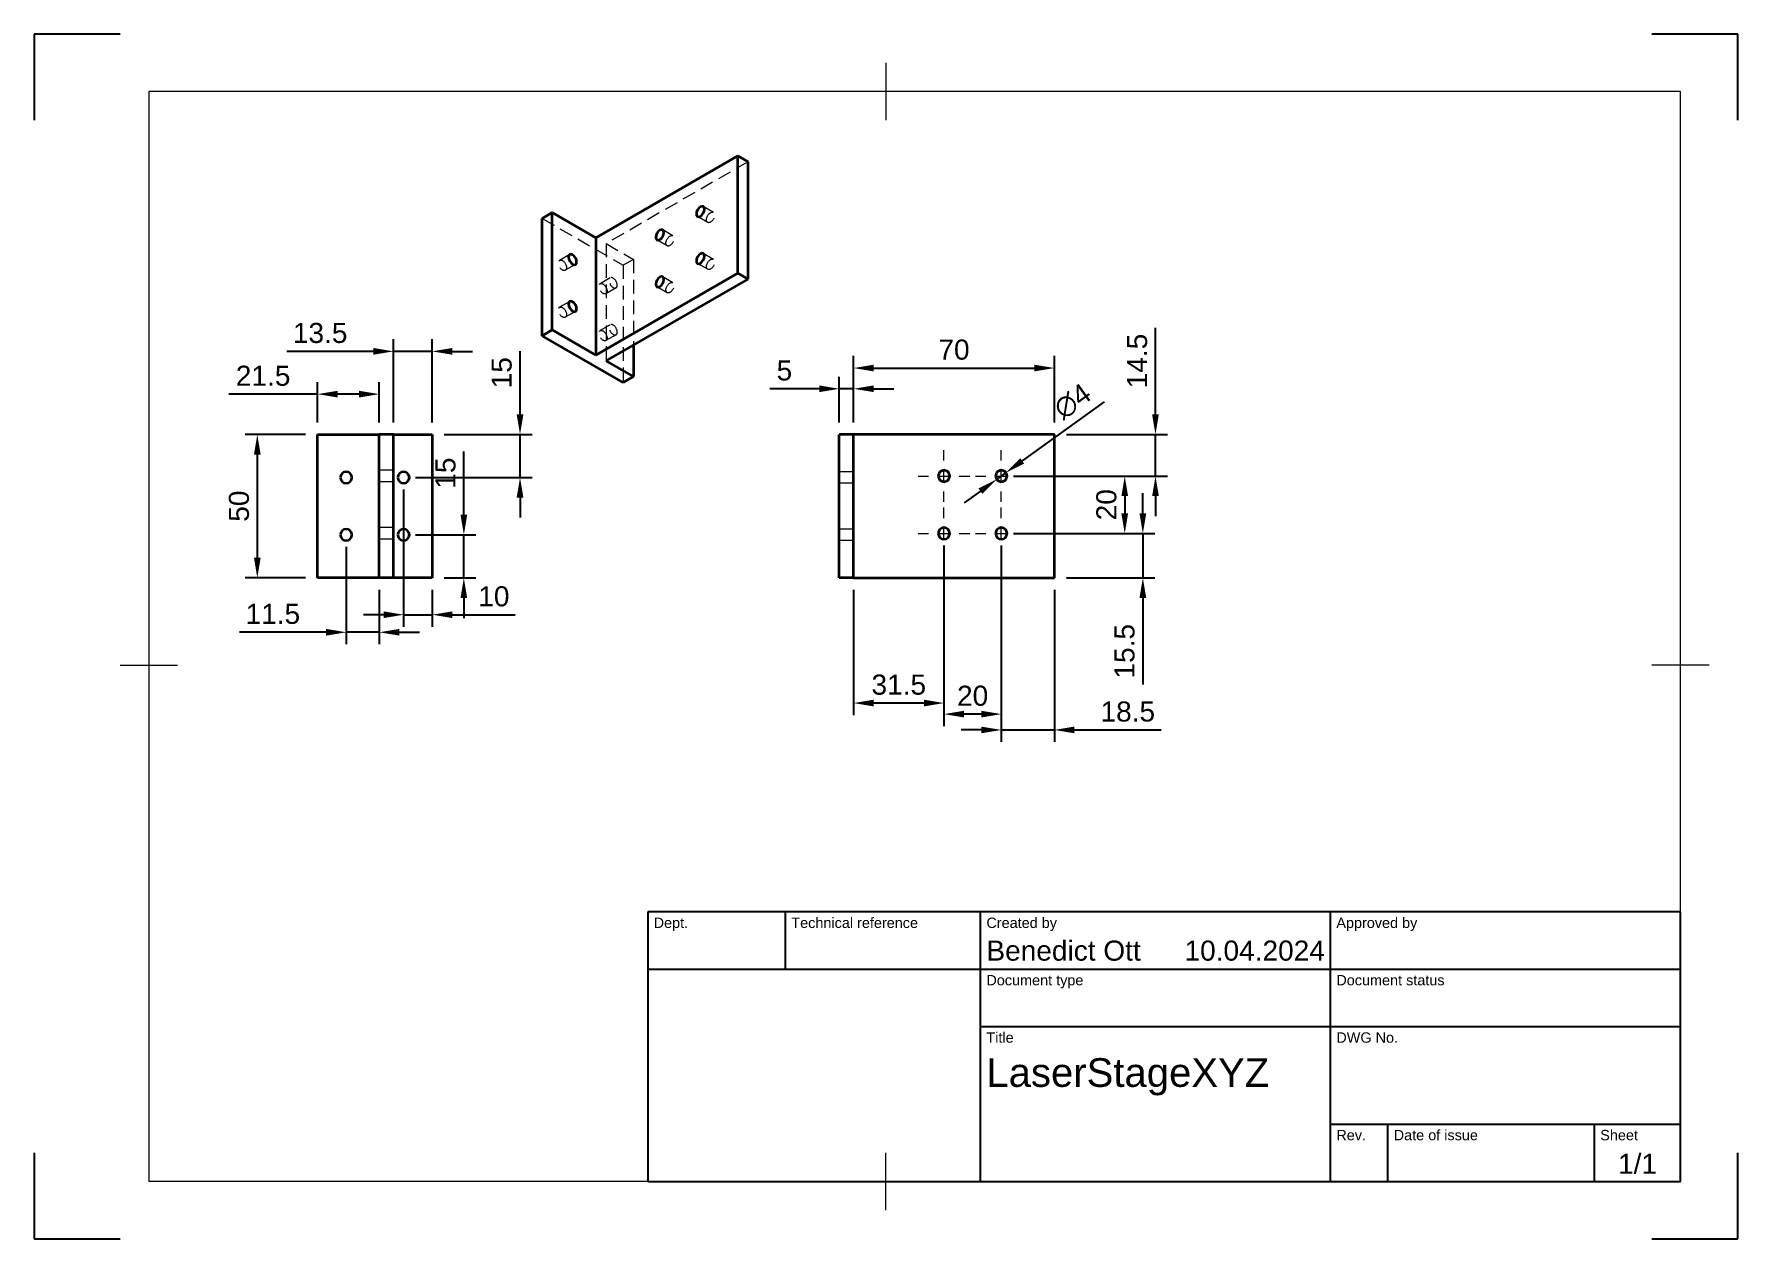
# Model space of a CAD drawing. Header units: millimetres. Extents: x 0 to 297, y 0 to 210.
import ezdxf
from ezdxf.enums import TextEntityAlignment as Align

# ---------------------------------------------------------------- set-up
doc = ezdxf.new("R2010")
doc.units = ezdxf.units.MM
doc.header["$LTSCALE"] = 0.75
doc.linetypes.add('CENTER2', pattern=[28.575, 19.05, -3.175, 3.175, -3.175])
doc.linetypes.add('HIDDEN2', pattern=[4.7625, 3.175, -1.5875])
for name, color, linetype, lineweight in [('BORDER', 7, 'Continuous', 18), ('FD_Dimensions', 7, 'Continuous', 18), ('Hidden', 7, 'HIDDEN2', 18), ('Smart Centers', 7, 'CENTER2', 18), ('TITLEBLOCK', 7, 'Continuous', 25), ('Visible', 7, 'Continuous', 35)]:
    doc.layers.add(name, color=color, linetype=linetype, lineweight=lineweight)
doc.styles.add('FusionTitle', font='arial.ttf')
doc.styles.get("Standard").update_dxf_attribs({"font": 'arial.ttf'})
doc.dimstyles.new('Dim-ISO-25', dxfattribs={"dimtxt": 3.5, "dimasz": 3.5, "dimexe": 2.1, "dimexo": 2.1, "dimgap": 1.4, "dimtad": 1, "dimzin": 12, "dimdsep": 46, "dimtxsty": 'Standard', "dimcen": 0, "dimazin": 3, "dimtp": 0.1, "dimtm": 0.1, "dimtfac": 0.714286, "dimtmove": 0, "dimatfit": 3, "dimfxl": 1, "dimtzin": 12, "dimarcsym": 0})

# ---------------------------------------------------------------- blocks, each defined once
blk = doc.blocks.new('ISO_A4(L)_SHEET')
at = {"layer": 'BORDER'}
for p, q in [((148.5, 205), (148.5, 195)), ((287, 200), (20, 200)), ((20, 200), (20, 10)), ((287, 10), (287, 200)), ((15, 100), (25, 100)), ((292, 100), (282, 100)), ((148.5, 5), (148.5, 15)), ((287, 10), (20, 10))]:
    blk.add_line(p, q, dxfattribs=at)
at = {"layer": 'Defpoints'}
for p, q in [((0, 210), (0, 195)), ((15, 210), (0, 210)), ((297, 210), (282, 210)), ((297, 195), (297, 210)), ((0, 15), (0, 0)), ((297, 0), (297, 15)), ((0, 0), (15, 0)), ((282, 0), (297, 0))]:
    blk.add_line(p, q, dxfattribs=at)
blk = doc.blocks.new('ISO_TITLEBLOCK')
at = {"layer": 'TITLEBLOCK'}
for p, q in [((0, 47), (-180, 47)), ((-180, 47), (-180, 0)), ((-156, 37), (-156, 47)), ((-122, 0), (-122, 47)), ((-61, 0), (-61, 47)), ((0, 0), (0, 47)), ((-180, 37), (0, 37)), ((-122, 27), (0, 27)), ((-61, 10), (0, 10)), ((-51, 0), (-51, 10)), ((-15, 0), (-15, 10)), ((-180, 0), (0, 0))]:
    blk.add_line(p, q, dxfattribs=at)
at = {"layer": 'TITLEBLOCK', "style": 'FusionTitle'}
for s, p in [('Dept.', (-179, 46)), ('Technical reference', (-155, 46)), ('Created by', (-121, 46)), ('Approved by', (-60, 46)), ('Document type', (-121, 36)), ('Document status', (-60, 36)), ('Title', (-121, 26)), ('DWG No.', (-60, 26)), ('Rev.', (-60, 9)), ('Date of issue', (-50, 9)), ('Sheet', (-14, 9))]:
    blk.add_text(s, height=1.8, dxfattribs=at).set_placement(p, align=Align.TOP_LEFT)
for tag, height, p in [('DEPT', 3.5, (-179, 42)), ('TECHNICAL_REFERENCE', 3.5, (-155, 42)), ('CREATED_BY', 3.5, (-121, 42)), ('APPROVED_BY', 3.5, (-60, 42)), ('DOCUMENT_TYPE', 3.5, (-121, 32)), ('DOCUMENT_STATUS', 3.5, (-60, 32)), ('TITLE_1', 5, (-121, 21.5)), ('TITLE_2', 5, (-121, 14)), ('TITLE_3', 5, (-121, 6.5)), ('DATE_OF_ISSUE', 3.5, (-50, 5))]:
    blk.add_attdef(tag, text='', height=height, dxfattribs=at).set_placement(p, align=Align.TOP_LEFT)
for tag, p in [('CREATED_DATE', (-62, 42)), ('APPROVED_DATE', (-0.99, 42))]:
    blk.add_attdef(tag, text='', height=3.5, dxfattribs=at).set_placement(p, align=Align.TOP_RIGHT)
for tag, height, p in [('DRAWING_NUMBER', 5, (-30.5, 19.75)), ('REV', 3.5, (-56, 4.85)), ('SHEET', 3.5, (-7.5, 4.85))]:
    blk.add_attdef(tag, text='', height=height, dxfattribs=at).set_placement(p, align=Align.TOP_CENTER)
blk = doc.blocks.new('*D26')
at = {"layer": 'Defpoints', "color": 0, "transparency": 16777216}
for p in [(177.853242, 151.792019), (142.853242, 140.219355), (177.853242, 140.219355)]:
    blk.add_point(p, dxfattribs=at)
at = {"layer": 'FD_Dimensions', "color": 0, "lineweight": -2, "transparency": 16777216}
for p, q in [((142.853242, 142.319355), (142.853242, 153.892019)), ((146.353242, 151.792019), (174.353242, 151.792019)), ((177.853242, 142.319355), (177.853242, 153.892019))]:
    blk.add_line(p, q, dxfattribs=at)
at = {"layer": 'FD_Dimensions', "color": 0, "transparency": 16777216}
for points in [[(146.353242, 152.375352), (146.353242, 151.208685), (142.853242, 151.792019)], [(174.353242, 152.375352), (174.353242, 151.208685), (177.853242, 151.792019)]]:
    blk.add_solid(points, dxfattribs=at)
at = {"layer": 'FD_Dimensions', "color": 0, "transparency": 16777216, "insert": (160.353242, 154.979024), "char_height": 3.5, "attachment_point": 5}
blk.add_mtext('70', dxfattribs=at)
blk = doc.blocks.new('*D27')
at = {"layer": 'Defpoints', "color": 0, "transparency": 16777216}
for p in [(140.353242, 148.177461), (140.353242, 140.219355), (142.853242, 140.219355)]:
    blk.add_point(p, dxfattribs=at)
at = {"layer": 'FD_Dimensions', "color": 0, "lineweight": -2, "transparency": 16777216}
for p, q in [((140.353242, 142.319355), (140.353242, 150.277461)), ((142.853242, 142.319355), (142.853242, 150.277461)), ((136.853242, 148.177461), (128.232642, 148.177461)), ((142.853242, 148.177461), (140.353242, 148.177461)), ((146.353242, 148.177461), (149.853242, 148.177461))]:
    blk.add_line(p, q, dxfattribs=at)
at = {"layer": 'FD_Dimensions', "color": 0, "transparency": 16777216}
for points in [[(136.853242, 148.760794), (136.853242, 147.594127), (140.353242, 148.177461)], [(146.353242, 148.760794), (146.353242, 147.594127), (142.853242, 148.177461)]]:
    blk.add_solid(points, dxfattribs=at)
at = {"layer": 'FD_Dimensions', "color": 0, "transparency": 16777216, "insert": (130.792942, 151.357304), "char_height": 3.5, "attachment_point": 5}
blk.add_mtext('5', dxfattribs=at)
blk = doc.blocks.new('*D28')
at = {"layer": 'Defpoints', "color": 0, "transparency": 16777216}
for p in [(177.853242, 140.219355), (168.603242, 132.969355), (195.473173, 132.969355)]:
    blk.add_point(p, dxfattribs=at)
at = {"layer": 'FD_Dimensions', "color": 0, "lineweight": -2, "transparency": 16777216}
for p, q in [((195.473173, 143.719355), (195.473173, 158.807554)), ((179.953242, 140.219355), (197.573173, 140.219355)), ((195.473173, 132.969355), (195.473173, 140.219355)), ((170.703242, 132.969355), (197.573173, 132.969355)), ((195.473173, 129.469355), (195.473173, 125.969355))]:
    blk.add_line(p, q, dxfattribs=at)
at = {"layer": 'FD_Dimensions', "color": 0, "transparency": 16777216}
for points in [[(194.88984, 143.719355), (196.056507, 143.719355), (195.473173, 140.219355)], [(194.88984, 129.469355), (196.056507, 129.469355), (195.473173, 132.969355)]]:
    blk.add_solid(points, dxfattribs=at)
at = {"layer": 'FD_Dimensions', "color": 0, "transparency": 16777216, "insert": (192.286168, 153.013454), "char_height": 3.5, "attachment_point": 5, "rotation": 90}
blk.add_mtext('14.5', dxfattribs=at)
blk = doc.blocks.new('*D29')
at = {"layer": 'Defpoints', "color": 0, "transparency": 16777216}
for p in [(168.603242, 122.969355), (177.853242, 115.219355), (193.273129, 115.219355)]:
    blk.add_point(p, dxfattribs=at)
at = {"layer": 'FD_Dimensions', "color": 0, "lineweight": -2, "transparency": 16777216}
for p, q in [((193.273129, 126.469355), (193.273129, 129.969355)), ((170.703242, 122.969355), (195.373129, 122.969355)), ((193.273129, 122.969355), (193.273129, 115.219355)), ((179.953242, 115.219355), (195.373129, 115.219355)), ((193.273129, 111.719355), (193.273129, 96.631156))]:
    blk.add_line(p, q, dxfattribs=at)
at = {"layer": 'FD_Dimensions', "color": 0, "transparency": 16777216}
for points in [[(192.689796, 126.469355), (193.856462, 126.469355), (193.273129, 122.969355)], [(192.689796, 111.719355), (193.856462, 111.719355), (193.273129, 115.219355)]]:
    blk.add_solid(points, dxfattribs=at)
at = {"layer": 'FD_Dimensions', "color": 0, "transparency": 16777216, "insert": (190.086124, 102.425255), "char_height": 3.5, "attachment_point": 5, "rotation": 90}
blk.add_mtext('15.5', dxfattribs=at)
blk = doc.blocks.new('*D30')
at = {"layer": 'Defpoints', "color": 0, "transparency": 16777216}
for p in [(168.603242, 132.969355), (168.603242, 122.969355), (190.116537, 122.969355)]:
    blk.add_point(p, dxfattribs=at)
at = {"layer": 'FD_Dimensions', "color": 0, "lineweight": -2, "transparency": 16777216}
for p, q in [((170.703242, 132.969355), (192.216537, 132.969355)), ((190.116537, 129.469355), (190.116537, 126.469355)), ((170.703242, 122.969355), (192.216537, 122.969355))]:
    blk.add_line(p, q, dxfattribs=at)
at = {"layer": 'FD_Dimensions', "color": 0, "transparency": 16777216}
for points in [[(189.533204, 129.469355), (190.699871, 129.469355), (190.116537, 132.969355)], [(189.533204, 126.469355), (190.699871, 126.469355), (190.116537, 122.969355)]]:
    blk.add_solid(points, dxfattribs=at)
at = {"layer": 'FD_Dimensions', "color": 0, "transparency": 16777216, "insert": (186.929532, 127.969355), "char_height": 3.5, "attachment_point": 5, "rotation": 90}
blk.add_mtext('20', dxfattribs=at)
blk = doc.blocks.new('*D31')
at = {"layer": 'Defpoints', "color": 0, "transparency": 16777216}
for p in [(167.792408, 132.384078), (169.414076, 133.554631)]:
    blk.add_point(p, dxfattribs=at)
at = {"layer": 'FD_Dimensions', "color": 0, "lineweight": -2, "transparency": 16777216}
for p, q in [((186.545804, 145.920663), (172.251994, 135.603099)), ((167.792408, 132.384078), (169.414076, 133.554631)), ((164.95449, 130.335611), (162.116572, 128.287143))]:
    blk.add_line(p, q, dxfattribs=at)
at = {"layer": 'FD_Dimensions', "color": 0, "transparency": 16777216}
for points in [[(171.910583, 136.076085), (172.593406, 135.130112), (169.414076, 133.554631)], [(164.613079, 130.808597), (165.295901, 129.862624), (167.792408, 132.384078)]]:
    blk.add_solid(points, dxfattribs=at)
at = {"layer": 'FD_Dimensions', "color": 0, "transparency": 16777216, "insert": (181.019892, 145.983197), "char_height": 3.5, "attachment_point": 5, "rotation": 35.82249526}
blk.add_mtext('∅4', dxfattribs=at)
blk = doc.blocks.new('*U12')
at = {"layer": 'Smart Centers', "color": 0, "ltscale": 0.75, "transparency": 16777216}
for p, q in [((0, 2.678906), (0, 4.5)), ((-4.5, 0), (-2.678906, 0)), ((2.678906, 0), (4.5, 0)), ((0, -4.5), (0, -2.678906))]:
    blk.add_line(p, q, dxfattribs=at)
at = {"layer": 'Smart Centers', "color": 0, "linetype": 'Continuous', "ltscale": 0.75, "transparency": 16777216}
for p, q in [((-0.892969, 0), (0.892969, 0)), ((0, -0.892969), (0, 0.892969))]:
    blk.add_line(p, q, dxfattribs=at)
blk = doc.blocks.new('*U13')
at = {"layer": 'Smart Centers', "color": 0, "ltscale": 0.75, "transparency": 16777216}
for p, q in [((0, 2.678906), (0, 4.5)), ((-4.5, 0), (-2.678906, 0)), ((2.678906, 0), (4.5, 0)), ((0, -4.5), (0, -2.678906))]:
    blk.add_line(p, q, dxfattribs=at)
at = {"layer": 'Smart Centers', "color": 0, "linetype": 'Continuous', "ltscale": 0.75, "transparency": 16777216}
for p, q in [((-0.892969, 0), (0.892969, 0)), ((0, -0.892969), (0, 0.892969))]:
    blk.add_line(p, q, dxfattribs=at)
blk = doc.blocks.new('*U14')
at = {"layer": 'Smart Centers', "color": 0, "ltscale": 0.75, "transparency": 16777216}
for p, q in [((0, 2.678906), (0, 4.5)), ((-4.5, 0), (-2.678906, 0)), ((2.678906, 0), (4.5, 0)), ((0, -4.5), (0, -2.678906))]:
    blk.add_line(p, q, dxfattribs=at)
at = {"layer": 'Smart Centers', "color": 0, "linetype": 'Continuous', "ltscale": 0.75, "transparency": 16777216}
for p, q in [((-0.892969, 0), (0.892969, 0)), ((0, -0.892969), (0, 0.892969))]:
    blk.add_line(p, q, dxfattribs=at)
blk = doc.blocks.new('*U15')
at = {"layer": 'Smart Centers', "color": 0, "ltscale": 0.75, "transparency": 16777216}
for p, q in [((0, 2.678906), (0, 4.5)), ((-4.5, 0), (-2.678906, 0)), ((2.678906, 0), (4.5, 0)), ((0, -4.5), (0, -2.678906))]:
    blk.add_line(p, q, dxfattribs=at)
at = {"layer": 'Smart Centers', "color": 0, "linetype": 'Continuous', "ltscale": 0.75, "transparency": 16777216}
for p, q in [((-0.892969, 0), (0.892969, 0)), ((0, -0.892969), (0, 0.892969))]:
    blk.add_line(p, q, dxfattribs=at)
blk = doc.blocks.new('*D32')
at = {"layer": 'Defpoints', "color": 0, "transparency": 16777216}
for p in [(168.603242, 122.969355), (177.853242, 115.219355), (168.603242, 88.71432)]:
    blk.add_point(p, dxfattribs=at)
at = {"layer": 'FD_Dimensions', "color": 0, "lineweight": -2, "transparency": 16777216}
for p, q in [((168.603242, 120.869355), (168.603242, 86.61432)), ((177.853242, 113.119355), (177.853242, 86.61432)), ((165.103242, 88.71432), (161.603242, 88.71432)), ((168.603242, 88.71432), (177.853242, 88.71432)), ((181.353242, 88.71432), (196.441441, 88.71432))]:
    blk.add_line(p, q, dxfattribs=at)
at = {"layer": 'FD_Dimensions', "color": 0, "transparency": 16777216}
for points in [[(165.103242, 89.297653), (165.103242, 88.130986), (168.603242, 88.71432)], [(181.353242, 89.297653), (181.353242, 88.130986), (177.853242, 88.71432)]]:
    blk.add_solid(points, dxfattribs=at)
at = {"layer": 'FD_Dimensions', "color": 0, "transparency": 16777216, "insert": (190.647342, 91.901325), "char_height": 3.5, "attachment_point": 5}
blk.add_mtext('18.5', dxfattribs=at)
blk = doc.blocks.new('*D33')
at = {"layer": 'Defpoints', "color": 0, "transparency": 16777216}
for p in [(158.603242, 122.969355), (168.603242, 122.969355), (158.603242, 91.469355)]:
    blk.add_point(p, dxfattribs=at)
at = {"layer": 'FD_Dimensions', "color": 0, "lineweight": -2, "transparency": 16777216}
for p, q in [((158.603242, 120.869355), (158.603242, 89.369355)), ((168.603242, 120.869355), (168.603242, 89.369355)), ((165.103242, 91.469355), (162.103242, 91.469355))]:
    blk.add_line(p, q, dxfattribs=at)
at = {"layer": 'FD_Dimensions', "color": 0, "transparency": 16777216}
for points in [[(162.103242, 92.052688), (162.103242, 90.886021), (158.603242, 91.469355)], [(165.103242, 92.052688), (165.103242, 90.886021), (168.603242, 91.469355)]]:
    blk.add_solid(points, dxfattribs=at)
at = {"layer": 'FD_Dimensions', "color": 0, "transparency": 16777216, "insert": (163.603242, 94.65636), "char_height": 3.5, "attachment_point": 5}
blk.add_mtext('20', dxfattribs=at)
blk = doc.blocks.new('*D34')
at = {"layer": 'Defpoints', "color": 0, "transparency": 16777216}
for p in [(158.603242, 122.969355), (142.853242, 115.219355), (142.853242, 93.400247)]:
    blk.add_point(p, dxfattribs=at)
at = {"layer": 'FD_Dimensions', "color": 0, "lineweight": -2, "transparency": 16777216}
for p, q in [((158.603242, 120.869355), (158.603242, 91.300247)), ((142.853242, 113.119355), (142.853242, 91.300247)), ((155.103242, 93.400247), (146.353242, 93.400247))]:
    blk.add_line(p, q, dxfattribs=at)
at = {"layer": 'FD_Dimensions', "color": 0, "transparency": 16777216}
for points in [[(146.353242, 93.983581), (146.353242, 92.816914), (142.853242, 93.400247)], [(155.103242, 93.983581), (155.103242, 92.816914), (158.603242, 93.400247)]]:
    blk.add_solid(points, dxfattribs=at)
at = {"layer": 'FD_Dimensions', "color": 0, "transparency": 16777216, "insert": (150.728242, 96.588446), "char_height": 3.5, "attachment_point": 5}
blk.add_mtext('31.5', dxfattribs=at)
blk = doc.blocks.new('*D35')
at = {"layer": 'Defpoints', "color": 0, "transparency": 16777216}
for p in [(62.662129, 154.699804), (62.662129, 140.219355), (69.412129, 140.219355)]:
    blk.add_point(p, dxfattribs=at)
at = {"layer": 'FD_Dimensions', "color": 0, "lineweight": -2, "transparency": 16777216}
for p, q in [((59.162129, 154.699804), (44.073929, 154.699804)), ((62.662129, 142.319355), (62.662129, 156.799804)), ((69.412129, 154.699804), (62.662129, 154.699804)), ((69.412129, 142.319355), (69.412129, 156.799804)), ((72.912129, 154.699804), (76.412129, 154.699804))]:
    blk.add_line(p, q, dxfattribs=at)
at = {"layer": 'FD_Dimensions', "color": 0, "transparency": 16777216}
for points in [[(59.162129, 155.283138), (59.162129, 154.116471), (62.662129, 154.699804)], [(72.912129, 155.283138), (72.912129, 154.116471), (69.412129, 154.699804)]]:
    blk.add_solid(points, dxfattribs=at)
at = {"layer": 'FD_Dimensions', "color": 0, "transparency": 16777216, "insert": (49.868029, 157.888003), "char_height": 3.5, "attachment_point": 5}
blk.add_mtext('13.5', dxfattribs=at)
blk = doc.blocks.new('*D36')
at = {"layer": 'Defpoints', "color": 0, "transparency": 16777216}
for p in [(49.412129, 147.240573), (49.412129, 140.219355), (60.162129, 140.219355)]:
    blk.add_point(p, dxfattribs=at)
at = {"layer": 'FD_Dimensions', "color": 0, "lineweight": -2, "transparency": 16777216}
for p, q in [((49.412129, 142.319355), (49.412129, 149.340573)), ((60.162129, 142.319355), (60.162129, 149.340573)), ((49.412129, 147.240573), (33.934775, 147.240573)), ((56.662129, 147.240573), (52.912129, 147.240573))]:
    blk.add_line(p, q, dxfattribs=at)
at = {"layer": 'FD_Dimensions', "color": 0, "transparency": 16777216}
for points in [[(52.912129, 147.823907), (52.912129, 146.65724), (49.412129, 147.240573)], [(56.662129, 147.823907), (56.662129, 146.65724), (60.162129, 147.240573)]]:
    blk.add_solid(points, dxfattribs=at)
at = {"layer": 'FD_Dimensions', "color": 0, "transparency": 16777216, "insert": (39.923452, 150.427579), "char_height": 3.5, "attachment_point": 5}
blk.add_mtext('21.5', dxfattribs=at)
blk = doc.blocks.new('*D37')
at = {"layer": 'Defpoints', "color": 0, "transparency": 16777216}
for p in [(64.412129, 132.719355), (69.412129, 115.219355), (69.412129, 108.796861)]:
    blk.add_point(p, dxfattribs=at)
at = {"layer": 'FD_Dimensions', "color": 0, "lineweight": -2, "transparency": 16777216}
for p, q in [((64.412129, 130.619355), (64.412129, 106.696861)), ((69.412129, 113.119355), (69.412129, 106.696861)), ((60.912129, 108.796861), (57.412129, 108.796861)), ((64.412129, 108.796861), (69.412129, 108.796861)), ((72.912129, 108.796861), (83.884366, 108.796861))]:
    blk.add_line(p, q, dxfattribs=at)
at = {"layer": 'FD_Dimensions', "color": 0, "transparency": 16777216}
for points in [[(60.912129, 109.380194), (60.912129, 108.213528), (64.412129, 108.796861)], [(72.912129, 109.380194), (72.912129, 108.213528), (69.412129, 108.796861)]]:
    blk.add_solid(points, dxfattribs=at)
at = {"layer": 'FD_Dimensions', "color": 0, "transparency": 16777216, "insert": (80.148247, 111.983867), "char_height": 3.5, "attachment_point": 5}
blk.add_mtext('10', dxfattribs=at)
blk = doc.blocks.new('*D38')
at = {"layer": 'Defpoints', "color": 0, "transparency": 16777216}
for p in [(64.412129, 122.719355), (74.912129, 122.719355), (69.412129, 115.219355)]:
    blk.add_point(p, dxfattribs=at)
at = {"layer": 'FD_Dimensions', "color": 0, "lineweight": -2, "transparency": 16777216}
for p, q in [((74.912129, 126.219355), (74.912129, 137.229791)), ((66.512129, 122.719355), (77.012129, 122.719355)), ((74.912129, 115.219355), (74.912129, 122.719355)), ((71.512129, 115.219355), (77.012129, 115.219355)), ((74.912129, 111.719355), (74.912129, 108.219355))]:
    blk.add_line(p, q, dxfattribs=at)
at = {"layer": 'FD_Dimensions', "color": 0, "transparency": 16777216}
for points in [[(74.328795, 126.219355), (75.495462, 126.219355), (74.912129, 122.719355)], [(74.328795, 111.719355), (75.495462, 111.719355), (74.912129, 115.219355)]]:
    blk.add_solid(points, dxfattribs=at)
at = {"layer": 'FD_Dimensions', "color": 0, "transparency": 16777216, "insert": (71.725123, 133.474573), "char_height": 3.5, "attachment_point": 5, "rotation": 90}
blk.add_mtext('15', dxfattribs=at)
blk = doc.blocks.new('*D39')
at = {"layer": 'Defpoints', "color": 0, "transparency": 16777216}
for p in [(69.412129, 140.219355), (84.70551, 140.219355), (64.412129, 132.719355)]:
    blk.add_point(p, dxfattribs=at)
at = {"layer": 'FD_Dimensions', "color": 0, "lineweight": -2, "transparency": 16777216}
for p, q in [((84.70551, 143.719355), (84.70551, 154.729791)), ((71.512129, 140.219355), (86.80551, 140.219355)), ((84.70551, 132.719355), (84.70551, 140.219355)), ((66.512129, 132.719355), (86.80551, 132.719355)), ((84.70551, 129.219355), (84.70551, 125.719355))]:
    blk.add_line(p, q, dxfattribs=at)
at = {"layer": 'FD_Dimensions', "color": 0, "transparency": 16777216}
for points in [[(84.122176, 143.719355), (85.288843, 143.719355), (84.70551, 140.219355)], [(84.122176, 129.219355), (85.288843, 129.219355), (84.70551, 132.719355)]]:
    blk.add_solid(points, dxfattribs=at)
at = {"layer": 'FD_Dimensions', "color": 0, "transparency": 16777216, "insert": (81.518504, 150.974573), "char_height": 3.5, "attachment_point": 5, "rotation": 90}
blk.add_mtext('15', dxfattribs=at)
blk = doc.blocks.new('*D40')
at = {"layer": 'Defpoints', "color": 0, "transparency": 16777216}
for p in [(49.412129, 140.219355), (38.912129, 115.219355), (49.412129, 115.219355)]:
    blk.add_point(p, dxfattribs=at)
at = {"layer": 'FD_Dimensions', "color": 0, "lineweight": -2, "transparency": 16777216}
for p, q in [((47.312129, 140.219355), (36.812129, 140.219355)), ((38.912129, 136.719355), (38.912129, 118.719355)), ((47.312129, 115.219355), (36.812129, 115.219355))]:
    blk.add_line(p, q, dxfattribs=at)
at = {"layer": 'FD_Dimensions', "color": 0, "transparency": 16777216}
for points in [[(38.328795, 136.719355), (39.495462, 136.719355), (38.912129, 140.219355)], [(38.328795, 118.719355), (39.495462, 118.719355), (38.912129, 115.219355)]]:
    blk.add_solid(points, dxfattribs=at)
at = {"layer": 'FD_Dimensions', "color": 0, "transparency": 16777216, "insert": (35.725123, 127.719355), "char_height": 3.5, "attachment_point": 5, "rotation": 90}
blk.add_mtext('50', dxfattribs=at)
blk = doc.blocks.new('*D41')
at = {"layer": 'Defpoints', "color": 0, "transparency": 16777216}
for p in [(54.412129, 122.719355), (60.162129, 115.219355), (54.412129, 105.736663)]:
    blk.add_point(p, dxfattribs=at)
at = {"layer": 'FD_Dimensions', "color": 0, "lineweight": -2, "transparency": 16777216}
for p, q in [((54.412129, 120.619355), (54.412129, 103.636663)), ((60.162129, 113.119355), (60.162129, 103.636663)), ((50.912129, 105.736663), (35.823929, 105.736663)), ((60.162129, 105.736663), (54.412129, 105.736663)), ((63.662129, 105.736663), (67.162129, 105.736663))]:
    blk.add_line(p, q, dxfattribs=at)
at = {"layer": 'FD_Dimensions', "color": 0, "transparency": 16777216}
for points in [[(50.912129, 106.319997), (50.912129, 105.15333), (54.412129, 105.736663)], [(63.662129, 106.319997), (63.662129, 105.15333), (60.162129, 105.736663)]]:
    blk.add_solid(points, dxfattribs=at)
at = {"layer": 'FD_Dimensions', "color": 0, "transparency": 16777216, "insert": (41.618029, 108.923669), "char_height": 3.5, "attachment_point": 5}
blk.add_mtext('11.5', dxfattribs=at)

msp = doc.modelspace()

# ---------------------------------------------------------------- linework, layer by layer
at = {"layer": 'Hidden', "extrusion": (-1e-16, -0.817547, 0.575862)}
for p, q in [((124.454573, 187.734738), (99.705836, 173.482889)), ((118.412868, 178.907545), (116.645101, 179.925534)), ((88.568904, 177.860242), (102.71104, 169.716328)), ((111.3418, 174.835588), (109.574033, 175.853577)), ((117.414803, 177.174378), (115.647036, 178.192367)), ((99.705836, 173.482889), (99.705836, 153.04421)), ((99.705836, 173.482889), (104.478807, 170.734317)), ((110.343736, 173.102421), (108.575969, 174.12041)), ((93.373173, 171.577233), (91.605406, 170.559244)), ((94.371237, 169.844066), (92.60347, 168.826077)), ((104.478807, 170.734317), (102.71104, 169.716328)), ((102.71104, 169.716328), (102.71104, 149.27765)), ((104.478807, 170.734317), (104.478807, 155.792781)), ((117.414803, 168.998907), (115.647036, 170.016896)), ((118.412868, 170.732074), (116.645101, 171.750063)), ((100.444241, 167.505276), (98.676474, 166.487287)), ((111.3418, 166.660117), (109.574033, 167.678106)), ((93.373173, 163.401762), (91.605406, 162.383773)), ((101.442305, 165.772109), (99.674538, 164.75412)), ((110.343736, 164.92695), (108.575969, 165.944939)), ((94.371237, 161.668595), (92.60347, 160.650606)), ((100.444241, 159.329805), (98.676474, 158.311815)), ((101.442305, 157.596638), (99.674538, 156.578649))]:
    msp.add_line(p, q, dxfattribs=at)
at = {"layer": 'Hidden', "extrusion": (-1e-16, -1, 0)}
for p, q in [((62.662129, 133.969355), (60.162129, 133.969355)), ((142.853242, 133.719355), (140.353242, 133.719355)), ((62.662129, 131.969355), (60.162129, 131.969355)), ((142.853242, 131.719355), (140.353242, 131.719355)), ((62.662129, 123.969355), (60.162129, 123.969355)), ((62.662129, 121.969355), (60.162129, 121.969355)), ((142.853242, 123.719355), (140.353242, 123.719355)), ((142.853242, 121.719355), (140.353242, 121.719355))]:
    msp.add_line(p, q, dxfattribs=at)
at = {"layer": 'Hidden'}
for centre, major_axis, start_param, end_param in [((117.913836, 178.040961), (0.499032, 0.866583), 3.1415926536, 9.4247779608), ((110.842768, 173.969004), (0.499032, 0.866583), 3.1415926536, 9.4247779608), ((92.104438, 169.69266), (-0.499032, 0.866583), -1.5707963268, 4.7123889804), ((117.913836, 169.86549), (0.499032, 0.866583), 3.1415926536, 9.4247779608), ((99.175506, 165.620703), (-0.499032, 0.866583), -1.5707963268, 4.7123889804), ((110.842768, 165.793533), (0.499032, 0.866583), 3.1415926536, 9.4247779608), ((92.104438, 161.517189), (-0.499032, 0.866583), -1.5707963268, 4.7123889804), ((99.175506, 157.445232), (-0.499032, 0.866583), -1.5707963268, 4.7123889804)]:
    msp.add_ellipse(centre, major_axis=major_axis, ratio=0.5780931159, start_param=start_param, end_param=end_param, dxfattribs=at)
at = {"layer": 'Hidden', "extrusion": (0, 0, -1)}
for centre in [(100.943273, 166.638693), (100.943273, 158.463221)]:
    msp.add_ellipse(centre, major_axis=(-0.499032, 0.866583), ratio=0.5780931159, start_param=3.1415926536, end_param=9.4247779608, dxfattribs=at)
at = {"layer": 'Visible', "extrusion": (-1e-16, -0.817547, 0.575862)}
for p, q in [((122.686806, 188.752728), (97.938069, 174.500878)), ((124.454573, 187.734738), (122.686806, 188.752728)), ((122.686806, 168.31405), (122.686806, 188.752728)), ((124.454573, 167.29606), (124.454573, 187.734738)), ((90.336671, 178.878232), (88.568904, 177.860242)), ((90.336671, 178.878232), (97.938069, 174.500878)), ((90.336671, 158.439554), (90.336671, 178.878232)), ((88.568904, 157.421564), (88.568904, 177.860242)), ((97.938069, 174.500878), (97.938069, 154.0622)), ((97.938069, 154.0622), (122.686806, 168.31405)), ((99.705836, 153.04421), (124.454573, 167.29606)), ((124.454573, 167.29606), (122.686806, 168.31405)), ((90.336671, 158.439554), (88.568904, 157.421564)), ((102.71104, 149.27765), (88.568904, 157.421564)), ((97.938069, 154.0622), (90.336671, 158.439554)), ((104.478807, 155.792781), (104.478807, 150.295639)), ((104.478807, 150.295639), (99.705836, 153.04421)), ((104.478807, 150.295639), (102.71104, 149.27765))]:
    msp.add_line(p, q, dxfattribs=at)
at = {"layer": 'Visible', "extrusion": (-1e-16, -1, 0)}
for p, q in [((49.412129, 140.219355), (60.162129, 140.219355)), ((49.412129, 115.219355), (49.412129, 140.219355)), ((62.662129, 140.219355), (60.162129, 140.219355)), ((60.162129, 115.219355), (60.162129, 140.219355)), ((62.662129, 140.219355), (69.412129, 140.219355)), ((62.662129, 115.219355), (62.662129, 140.219355)), ((69.412129, 140.219355), (69.412129, 115.219355)), ((142.853242, 140.219355), (140.353242, 140.219355)), ((140.353242, 115.219355), (140.353242, 140.219355)), ((142.853242, 115.219355), (142.853242, 140.219355)), ((177.853242, 140.219355), (142.853242, 140.219355)), ((177.853242, 115.219355), (177.853242, 140.219355)), ((60.162129, 115.219355), (49.412129, 115.219355)), ((62.662129, 115.219355), (60.162129, 115.219355)), ((69.412129, 115.219355), (62.662129, 115.219355)), ((142.853242, 115.219355), (140.353242, 115.219355)), ((142.853242, 115.219355), (177.853242, 115.219355))]:
    msp.add_line(p, q, dxfattribs=at)
at = {"layer": 'Visible', "extrusion": (0, 0, -1)}
for centre in [(-54.412129, 132.719355), (-64.412129, 132.719355), (-158.603242, 132.969355), (-168.603242, 132.969355), (-54.412129, 122.719355), (-64.412129, 122.719355), (-158.603242, 122.969355), (-168.603242, 122.969355)]:
    msp.add_circle(centre, 1, dxfattribs=at)
at = {"layer": 'Visible', "extrusion": (1e-16, 0, -1)}
for centre, start_param, end_param in [((116.146069, 179.058951), 4.7123889804, 10.9955742876), ((109.075001, 174.986994), -1.5707963268, 4.7123889804), ((116.146069, 170.88348), 4.7123889804, 10.9955742876), ((109.075001, 166.811522), 4.7123889804, 10.9955742876)]:
    msp.add_ellipse(centre, major_axis=(0.499032, 0.866583), ratio=0.5780931159, start_param=start_param, end_param=end_param, dxfattribs=at)
at = {"layer": 'Visible', "extrusion": (0, 0, -1)}
for centre in [(93.872205, 170.71065), (93.872205, 162.535178)]:
    msp.add_ellipse(centre, major_axis=(-0.499032, 0.866583), ratio=0.5780931159, start_param=3.1415926536, end_param=9.4247779608, dxfattribs=at)

# ---------------------------------------------------------------- block references
at = {"layer": 'BORDER'}
msp.add_blockref('ISO_A4(L)_SHEET', (0, 0), dxfattribs=at)
at = {"layer": 'Smart Centers', "ltscale": 0.75}
for name, p in [('*U12', (158.603242, 132.969355)), ('*U15', (168.603242, 132.969355)), ('*U13', (158.603242, 122.969355)), ('*U14', (168.603242, 122.969355))]:
    msp.add_blockref(name, p, dxfattribs=at)
at = {"layer": 'TITLEBLOCK'}
msp.add_blockref('ISO_TITLEBLOCK', (287, 10), dxfattribs=at).add_auto_attribs({'CREATED_DATE': '10.04.2024', 'SHEET': '1/1', 'TITLE_1': 'LaserStageXYZ', 'CREATED_BY': 'Benedict Ott'})

# ---------------------------------------------------------------- dimensions: what is measured, and where the dimension line sits
at = {"layer": 'FD_Dimensions'}
for base, p1, p2, picture, middle in [((62.662129, 154.699804), (69.412129, 140.219355), (62.662129, 140.219355), '*D35', (49.868029, 157.888003)), ((69.412129, 108.796861), (64.412129, 132.719355), (69.412129, 115.219355), '*D37', (80.148247, 111.983867))]:
    dim = msp.add_linear_dim(base=base, p1=p1, p2=p2, dimstyle='Dim-ISO-25', override={"dimlfac": 2, "dimclrd": 0, "dimclre": 0}, dxfattribs=at)
    dim.commit()
    dim.dimension.update_dxf_attribs({"geometry": picture, "text_midpoint": middle})
for base, p1, p2, angle, picture, middle, dimtype in [((195.473173, 132.969355), (177.853242, 140.219355), (168.603242, 132.969355), 270, '*D28', (195.473173, 153.013454), 160), ((190.116537, 122.969355), (168.603242, 132.969355), (168.603242, 122.969355), 270, '*D30', (190.116537, 127.969355), 161), ((193.273129, 115.219355), (168.603242, 122.969355), (177.853242, 115.219355), 90, '*D29', (193.273129, 102.425255), 160), ((168.603242, 88.71432), (177.853242, 115.219355), (168.603242, 122.969355), 180, '*D32', (190.647342, 88.71432), 160)]:
    dim = msp.add_linear_dim(base=base, p1=p1, p2=p2, angle=angle, dimstyle='Dim-ISO-25', override={"dimlfac": 2}, dxfattribs=at)
    dim.commit()
    dim.dimension.update_dxf_attribs({"geometry": picture, "text_midpoint": middle, "dimtype": dimtype})
for base, p1, p2, angle, picture, middle in [((84.70551, 140.219355), (64.412129, 132.719355), (69.412129, 140.219355), 90, '*D39', (81.518504, 150.974573)), ((177.853242, 151.792019), (142.853242, 140.219355), (177.853242, 140.219355), 180, '*D26', (160.353242, 154.979024)), ((49.412129, 147.240573), (60.162129, 140.219355), (49.412129, 140.219355), 180, '*D36', (39.923452, 150.427579)), ((140.353242, 148.177461), (142.853242, 140.219355), (140.353242, 140.219355), 180, '*D27', (130.792942, 151.357304)), ((38.912129, 115.219355), (49.412129, 140.219355), (49.412129, 115.219355), 270, '*D40', (35.725123, 127.719355)), ((74.912129, 122.719355), (69.412129, 115.219355), (64.412129, 122.719355), 270, '*D38', (71.725123, 133.474573)), ((54.412129, 105.736663), (60.162129, 115.219355), (54.412129, 122.719355), 180, '*D41', (41.618029, 108.923669)), ((142.853242, 93.400247), (158.603242, 122.969355), (142.853242, 115.219355), 180, '*D34', (150.728242, 96.588446))]:
    dim = msp.add_linear_dim(base=base, p1=p1, p2=p2, angle=angle, dimstyle='Dim-ISO-25', override={"dimlfac": 2, "dimclrd": 0, "dimclre": 0}, dxfattribs=at)
    dim.commit()
    dim.dimension.update_dxf_attribs({"geometry": picture, "text_midpoint": middle})
dim = msp.add_diameter_dim_2p(p1=(167.792408, 132.384078), p2=(169.414076, 133.554631), dimstyle='Dim-ISO-25', override={"dimlfac": 2}, dxfattribs=at)
dim.commit()
dim.dimension.update_dxf_attribs({"geometry": '*D31', "text_midpoint": (182.942461, 143.319696), "dimtype": 163})
dim = msp.add_aligned_dim(p1=(168.603242, 122.969355), p2=(158.603242, 122.969355), distance=31.5, dimstyle='Dim-ISO-25', override={"dimlfac": 2, "dimclrd": 0, "dimclre": 0}, dxfattribs=at)
dim.commit()
dim.dimension.update_dxf_attribs({"geometry": '*D33', "text_midpoint": (163.603242, 94.65636)})

doc.saveas('drawing.dxf')
